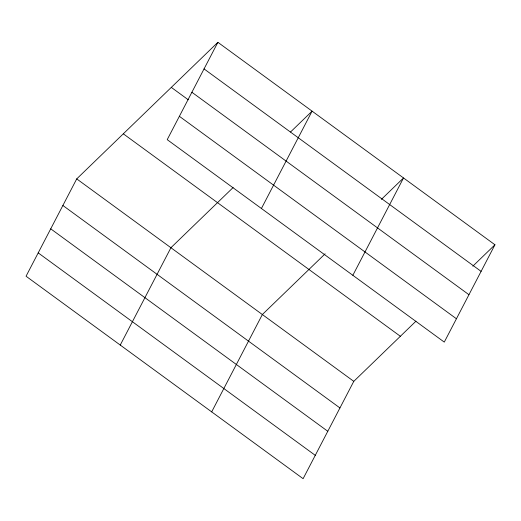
<?xml version="1.0" encoding="UTF-8"?>
<svg xmlns="http://www.w3.org/2000/svg" width="521" height="521" viewBox="0 0 521 521"><rect width="100%" height="100%" fill="white"/><g stroke="black" fill="none" stroke-linecap="round" stroke-linejoin="round"><path stroke-width="0.78" d="M217.889 42.312L167.215 139.654L444.276 342.108L494.95 244.772L217.889 42.312L76.724 178.892L26.05 276.228L303.111 478.688L353.785 381.346L415.979 321.17M120.253 345.065L170.921 247.722L233.121 187.547M261.418 208.491L312.092 111.149L290.542 131.995M211.682 411.877L262.35 314.534L325.13 253.805M352.847 275.296L403.521 177.961L381.392 199.367M472.821 266.179L494.95 244.772M204.043 68.909L481.104 271.369M191.891 92.256L468.952 294.71M171.305 87.385L188.309 99.811M179.374 116.307L456.435 318.767M123.308 133.819L400.369 336.279M76.724 178.892L353.785 381.346M62.878 205.482L339.939 407.943M50.726 228.83L327.787 431.284M38.202 252.88L315.264 455.341"/></g></svg>
